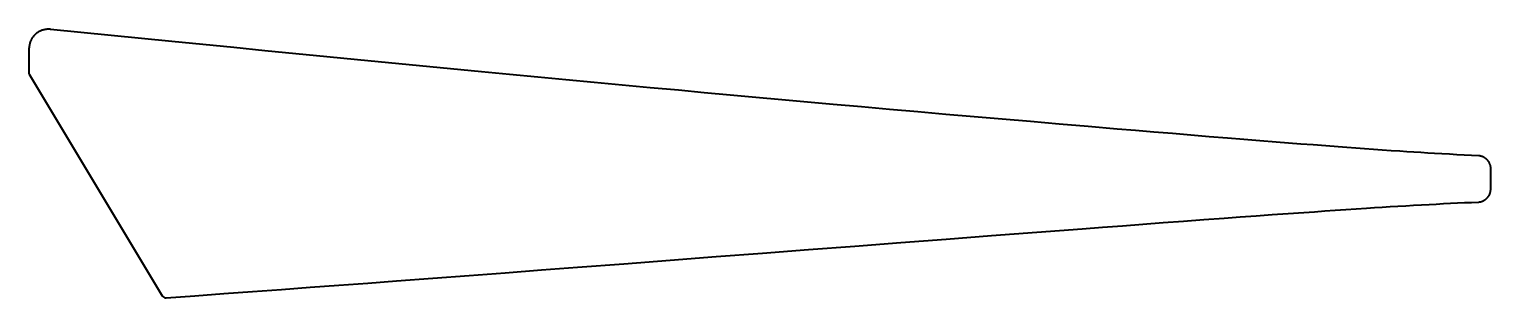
# Model space of a CAD drawing. Header units: millimetres. Extents: x 179.4 to 250.6, y 160 to 173.
import ezdxf

# ---------------------------------------------------------------- set-up
doc = ezdxf.new("R2010")
doc.units = ezdxf.units.MM
doc.layers.add('Geometries', color=7, linetype='Continuous')

msp = doc.modelspace()

# ---------------------------------------------------------------- linework, layer by layer
at = {"layer": 'Geometries', "linetype": 'Continuous', "lineweight": 40}
for p, q in [((179.431, 170.851), (179.431, 172.129)), ((179.431, 170.851), (185.899, 160.069)), ((250.565, 165.225), (250.569, 166.271))]:
    msp.add_line(p, q, dxfattribs=at)
at = {"layer": 'Geometries', "linetype": 'Continuous', "lineweight": 40, "flags": 128}
for points in [[(180.464, 173.026), (180.439, 173.028), (180.414, 173.029), (180.388, 173.03), (180.363, 173.03), (180.338, 173.03), (180.313, 173.029), (180.289, 173.027), (180.265, 173.025), (180.242, 173.022), (180.218, 173.019), (180.194, 173.015), (180.171, 173.01), (180.148, 173.005), (180.125, 172.999), (180.102, 172.993), (180.079, 172.986), (180.057, 172.979), (180.034, 172.971), (180.013, 172.963), (179.991, 172.954), (179.969, 172.945), (179.948, 172.934), (179.926, 172.924), (179.905, 172.913), (179.885, 172.901), (179.864, 172.889), (179.845, 172.877), (179.825, 172.864), (179.806, 172.851), (179.787, 172.837), (179.768, 172.822), (179.75, 172.807), (179.732, 172.791), (179.715, 172.775), (179.698, 172.758), (179.681, 172.741), (179.665, 172.724), (179.649, 172.706), (179.634, 172.688), (179.619, 172.669), (179.605, 172.65), (179.592, 172.631), (179.579, 172.611), (179.566, 172.592), (179.554, 172.572), (179.542, 172.551), (179.531, 172.53), (179.52, 172.508), (179.51, 172.487), (179.501, 172.465), (179.492, 172.443), (179.483, 172.421), (179.476, 172.398), (179.468, 172.375), (179.462, 172.352), (179.456, 172.329), (179.45, 172.306), (179.446, 172.283), (179.442, 172.259), (179.439, 172.238), (179.436, 172.216), (179.434, 172.194), (179.432, 172.173), (179.432, 172.151), (179.431, 172.129)], [(249.985, 166.871), (249.627, 166.889), (249.268, 166.907), (248.91, 166.926), (248.552, 166.946), (248.194, 166.966), (247.836, 166.987), (247.498, 167.008), (247.16, 167.028), (246.823, 167.05), (246.485, 167.072), (246.148, 167.094), (245.717, 167.123), (245.287, 167.152), (244.856, 167.183), (244.426, 167.213), (243.996, 167.245), (243.565, 167.276), (243.135, 167.308), (242.533, 167.354), (241.93, 167.4), (241.328, 167.447), (240.726, 167.494), (240.124, 167.542), (239.335, 167.604), (238.547, 167.668), (237.758, 167.731), (236.862, 167.804), (235.966, 167.878), (235.071, 167.952), (234.175, 168.026), (233.279, 168.101), (232.383, 168.176), (230.976, 168.295), (229.569, 168.415), (228.161, 168.535), (226.79, 168.653), (225.42, 168.771), (224.049, 168.891), (222.678, 169.011), (221.308, 169.131), (219.937, 169.253), (218.567, 169.375), (217.311, 169.488), (216.055, 169.601), (214.799, 169.715), (213.543, 169.829), (212.287, 169.944), (211.031, 170.06), (209.661, 170.187), (208.291, 170.315), (206.921, 170.443), (205.551, 170.572), (204.182, 170.702), (202.812, 170.832), (201.443, 170.962), (199.936, 171.107), (198.43, 171.252), (196.923, 171.398), (195.417, 171.544), (193.911, 171.691), (192.404, 171.838), (190.898, 171.986), (189.392, 172.135), (187.886, 172.284), (186.38, 172.434), (184.901, 172.581), (183.422, 172.729), (181.943, 172.877), (180.464, 173.026)], [(250.569, 166.271), (250.568, 166.29), (250.568, 166.308), (250.566, 166.326), (250.564, 166.343), (250.561, 166.361), (250.558, 166.378), (250.554, 166.396), (250.55, 166.413), (250.545, 166.43), (250.538, 166.449), (250.531, 166.469), (250.523, 166.488), (250.515, 166.508), (250.505, 166.526), (250.495, 166.545), (250.485, 166.563), (250.473, 166.581), (250.462, 166.598), (250.449, 166.615), (250.436, 166.632), (250.423, 166.648), (250.409, 166.663), (250.396, 166.678), (250.382, 166.692), (250.367, 166.706), (250.352, 166.719), (250.336, 166.732), (250.319, 166.746), (250.302, 166.758), (250.285, 166.77), (250.267, 166.781), (250.248, 166.792), (250.231, 166.802), (250.213, 166.811), (250.195, 166.819), (250.177, 166.827), (250.158, 166.835), (250.14, 166.841), (250.121, 166.847), (250.102, 166.853), (250.082, 166.858), (250.063, 166.862), (250.043, 166.865), (250.024, 166.868), (250.005, 166.87), (249.985, 166.871)], [(249.973, 164.626), (249.992, 164.627), (250.01, 164.629), (250.028, 164.631), (250.046, 164.634), (250.064, 164.637), (250.081, 164.641), (250.098, 164.645), (250.115, 164.65), (250.132, 164.656), (250.152, 164.663), (250.172, 164.671), (250.192, 164.679), (250.211, 164.689), (250.23, 164.698), (250.248, 164.709), (250.267, 164.72), (250.285, 164.731), (250.302, 164.744), (250.319, 164.756), (250.336, 164.77), (250.352, 164.784), (250.367, 164.797), (250.382, 164.811), (250.396, 164.825), (250.409, 164.84), (250.422, 164.855), (250.436, 164.872), (250.449, 164.889), (250.461, 164.906), (250.473, 164.924), (250.484, 164.942), (250.494, 164.96), (250.504, 164.978), (250.512, 164.996), (250.521, 165.014), (250.528, 165.032), (250.535, 165.051), (250.541, 165.07), (250.547, 165.089), (250.551, 165.108), (250.555, 165.127), (250.559, 165.147), (250.562, 165.166), (250.563, 165.186), (250.565, 165.206), (250.565, 165.225)], [(186.093, 159.97), (187.495, 160.07), (188.898, 160.171), (190.3, 160.273), (191.702, 160.375), (193.105, 160.478), (194.507, 160.581), (195.909, 160.685), (197.311, 160.79), (199.074, 160.921), (200.837, 161.054), (202.599, 161.187), (204.362, 161.32), (206.124, 161.454), (208.372, 161.625), (210.62, 161.797), (212.868, 161.969), (215.116, 162.141), (217.365, 162.313), (219.613, 162.485), (221.861, 162.657), (224.064, 162.825), (226.267, 162.992), (228.47, 163.159), (230.673, 163.325), (231.663, 163.4), (232.652, 163.474), (233.641, 163.548), (234.63, 163.622), (235.62, 163.696), (236.609, 163.77), (237.598, 163.842), (238.374, 163.899), (239.15, 163.956), (239.925, 164.012), (240.701, 164.067), (241.477, 164.122), (241.985, 164.157), (242.493, 164.192), (243.001, 164.227), (243.509, 164.261), (244.017, 164.295), (244.525, 164.329), (244.907, 164.353), (245.288, 164.377), (245.669, 164.401), (246.05, 164.424), (246.432, 164.446), (246.813, 164.468), (247.194, 164.49), (247.575, 164.511), (247.918, 164.529), (248.26, 164.547), (248.603, 164.564), (248.945, 164.58), (249.288, 164.596), (249.631, 164.611), (249.973, 164.626)]]:
    msp.add_lwpolyline(points, dxfattribs=at)
at = {"layer": 'Geometries', "linetype": 'Continuous', "lineweight": 40}
msp.add_arc((186.079, 160.182), 0.213, 212.28469, 273.74978, dxfattribs=at)

doc.saveas('drawing.dxf')
